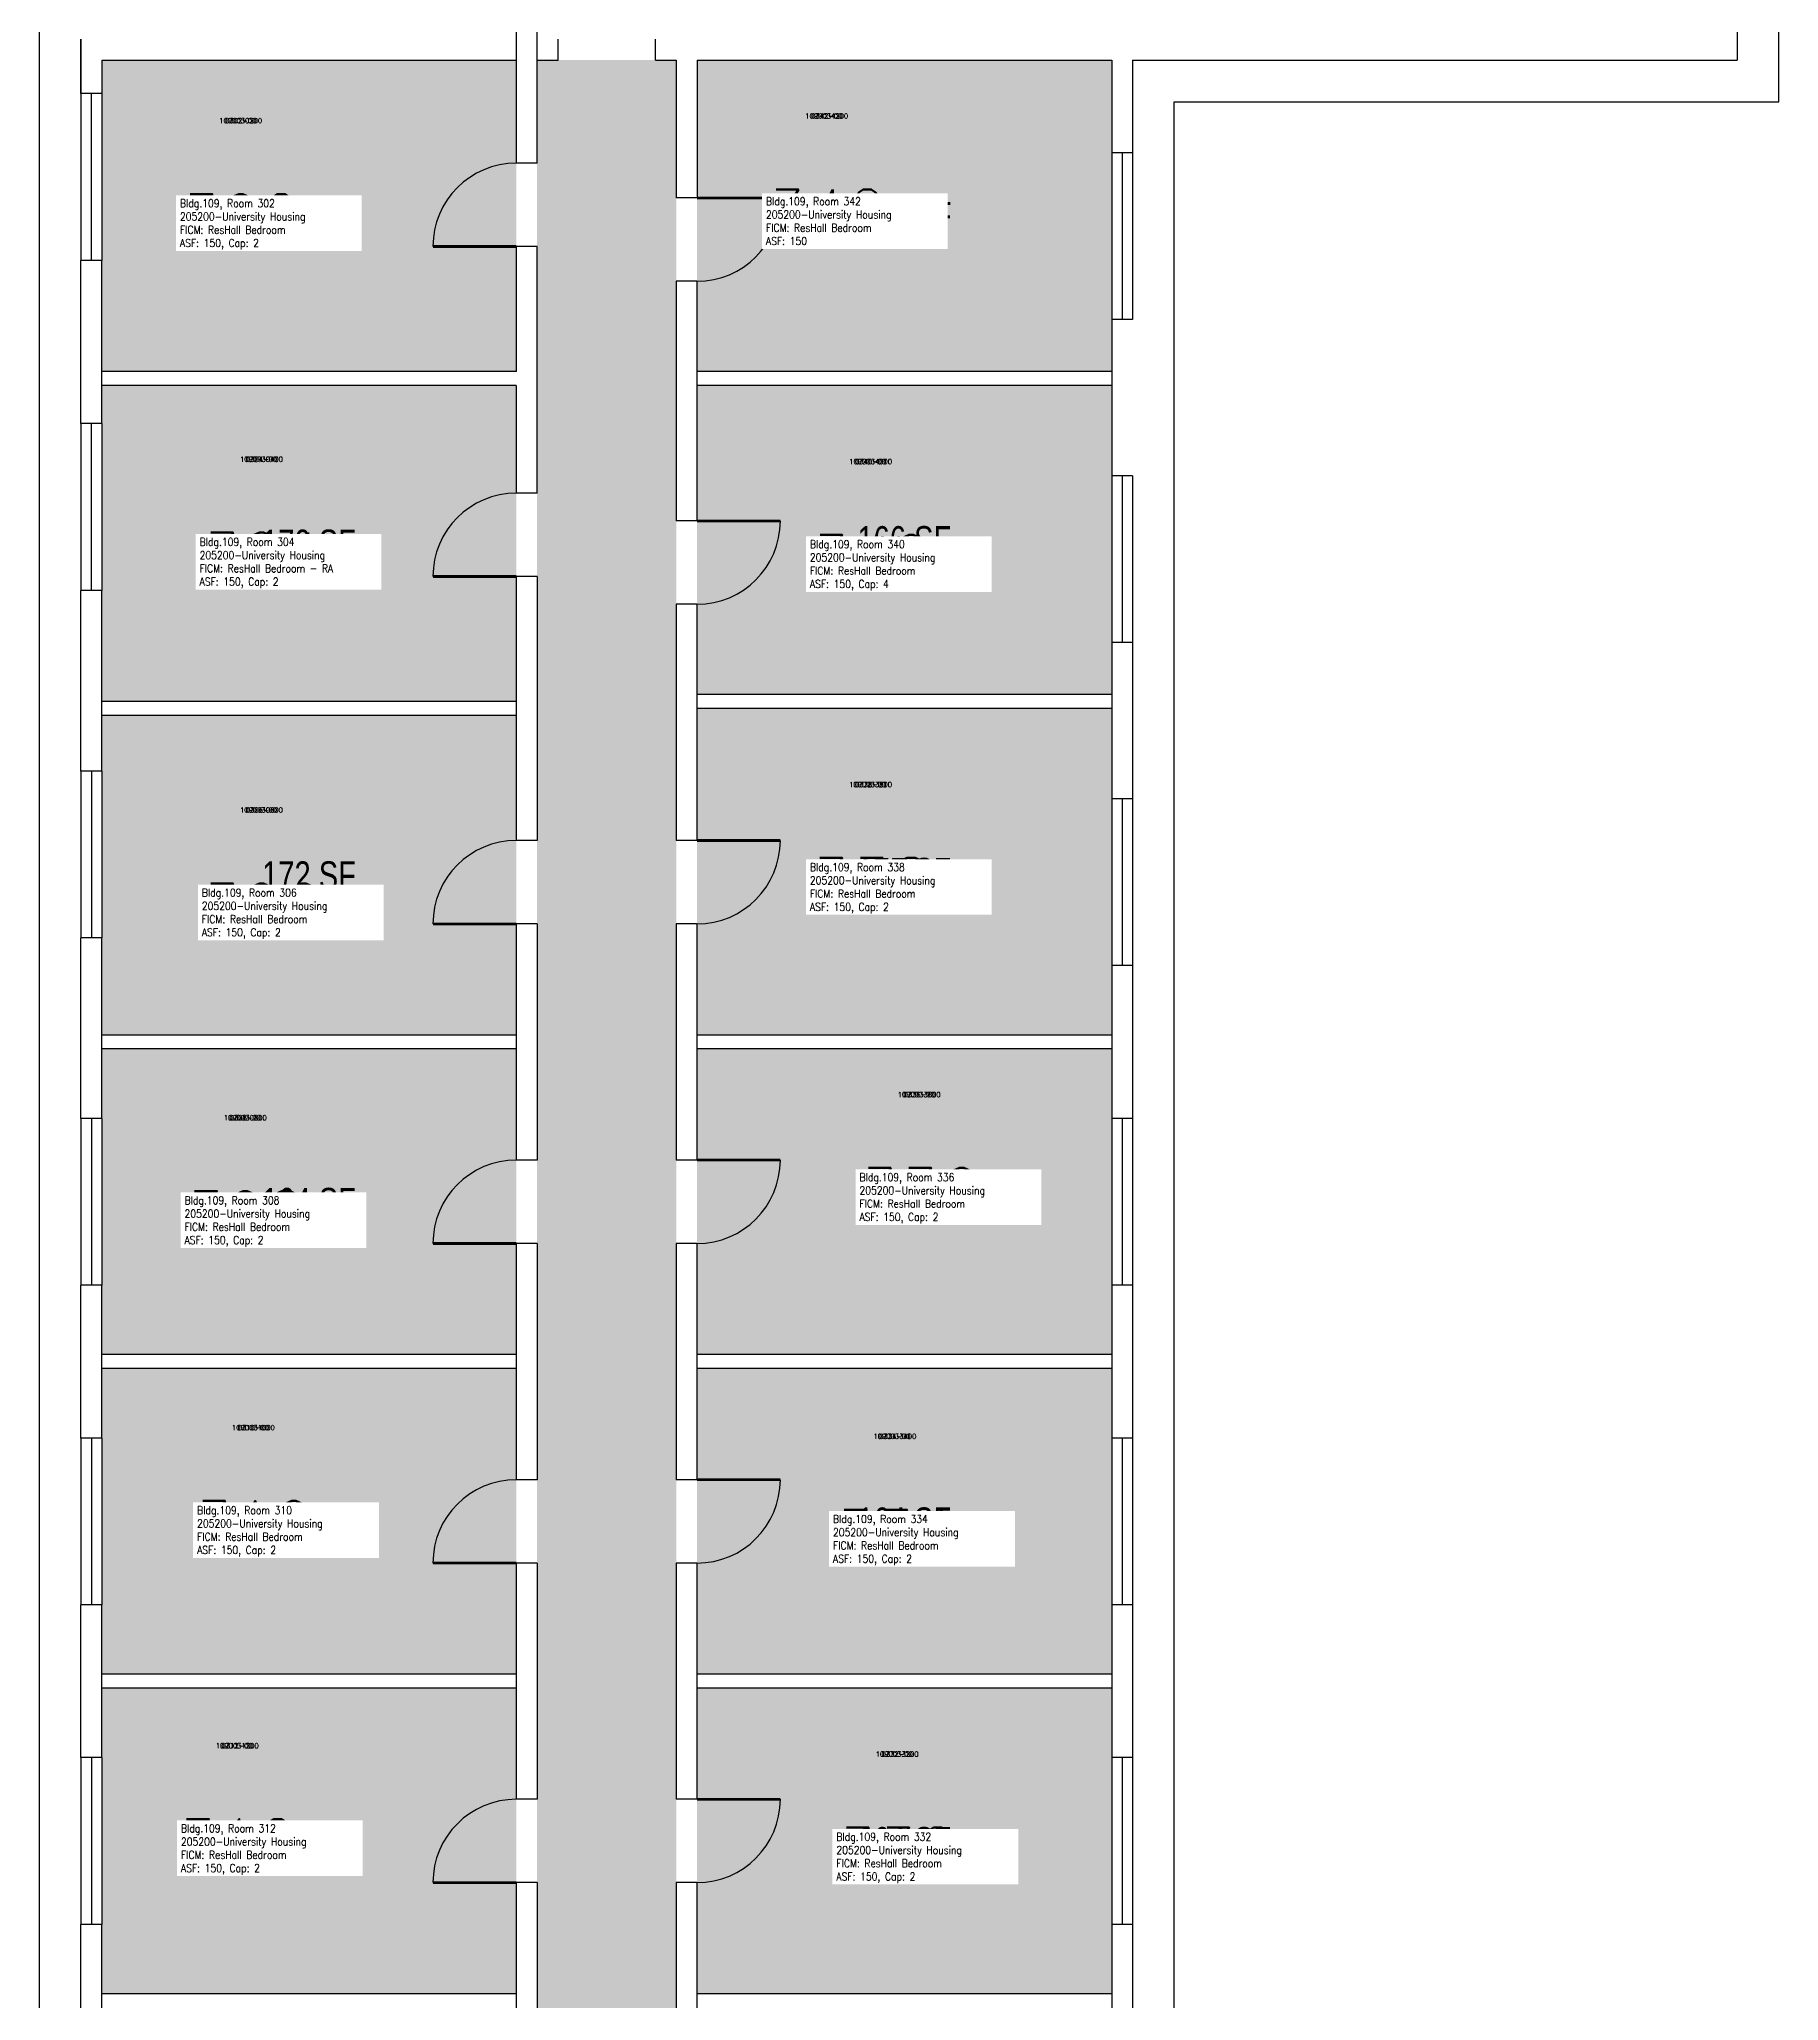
# Model space of a CAD drawing. Header units: inches. Extents: x -18 to 733, y -18 to 3747.
# Drawn here: x -18 to 733, y 938 to 1785 of the extents above; entities that cross this region are included whole.
import ezdxf
from ezdxf.enums import TextEntityAlignment as Align

# ---------------------------------------------------------------- set-up
doc = ezdxf.new("R2010")
doc.units = ezdxf.units.IN
doc.header["$LTSCALE"] = 0.25
doc.header["$MEASUREMENT"] = 0
for name, color, linetype in [('A-DOOR', 2, 'CONTINUOUS'), ('A-GLAZ', 1, 'CONTINUOUS'), ('A-GLAZ-SILL', 2, 'CONTINUOUS'), ('A-IDEN-RNUM', 7, 'CONTINUOUS'), ('A-IDEN-SNUM', 4, 'CONTINUOUS'), ('A-IDEN-VNUM', 4, 'CONTINUOUS'), ('A-ROOF', 2, 'CONTINUOUS'), ('A-WALL', 5, 'CONTINUOUS'), ('AREA-TEXT', 3, 'CONTINUOUS'), ('Rooms-Category-Color', 7, 'CONTINUOUS'), ('Rooms-College-Color', 7, 'CONTINUOUS'), ('Rooms-Department-Color', 7, 'CONTINUOUS'), ('Rooms-Division-Color', 7, 'CONTINUOUS'), ('Rooms-Information', 7, 'CONTINUOUS')]:
    doc.layers.add(name, color=color, linetype=linetype)
doc.styles.add('AREA', font='arial.ttf', dxfattribs={"width": 0.75, "height": 12})
doc.styles.add('ROOMSNUMBER', font='SIMPLEX.shx', dxfattribs={"height": 0.18})
doc.styles.add('ROOMVNUMBER', font='simplex.shx', dxfattribs={"width": 0.85})

msp = doc.modelspace()

# ---------------------------------------------------------------- hatches: boundary and pattern name
at = {"layer": 'Rooms-Category-Color', "true_color": 0x728ef3}
for points in [[(188, 1776), (9, 1776), (9, 1747.99), (9, 1675.99), (9, 1641.5), (187.96, 1641.5)], [(445.08, 1666.5), (445.08, 1738.5), (445.08, 1776), (266.04, 1776), (265.96, 1641.5), (445, 1641.5)], [(187.96, 1635.5), (9, 1635.5), (9, 1605.5), (9, 1533.5), (9, 1499.01), (187.96, 1499.01)], [(445, 1526), (445, 1598), (445, 1635.5), (265.96, 1635.5), (265.96, 1502.01), (445, 1502.01)], [(187.96, 1493.01), (9, 1493.01), (9, 1469.01), (9, 1397.01), (9, 1355), (187.96, 1355)], [(445, 1385), (445, 1457), (445, 1496.01), (265.96, 1496), (265.96, 1355), (445, 1355)], [(187.96, 1349), (9, 1349), (9, 1319), (9, 1247), (9, 1217), (187.96, 1217)], [(445, 1247), (445, 1319), (445, 1349), (265.96, 1349), (265.96, 1217), (445, 1217)], [(187.96, 1211), (9, 1211), (9, 1181), (9, 1109), (9, 1079), (187.96, 1079)], [(445, 1109), (445, 1181), (445, 1211), (265.96, 1211), (265.96, 1079), (445, 1079)], [(187.96, 1073), (9, 1073), (9, 1043), (9, 971), (9, 941), (187.96, 941)], [(445, 971), (445, 1043), (445, 1073), (265.96, 1073), (265.96, 941), (445, 941)]]:
    msp.add_hatch(color=171, dxfattribs=at).paths.add_polyline_path(points)
at = {"layer": 'Rooms-Category-Color', "true_color": 0xadadad}
msp.add_hatch(color=253, dxfattribs=at).paths.add_polyline_path([(257.04, 1776), (196.96, 1776), (196.96, 1773), (196.96, 155), (197, 155), (197, 9), (257, 9), (256.96, 527), (268.96, 527), (268.96, 556), (256.96, 556)])
at = {"layer": 'Rooms-College-Color', "true_color": 0xadadad}
for points in [[(188, 1776), (9, 1776), (9, 1747.99), (9, 1675.99), (9, 1641.5), (187.96, 1641.5)], [(257.04, 1776), (196.96, 1776), (196.96, 1773), (196.96, 155), (197, 155), (197, 9), (257, 9), (256.96, 527), (268.96, 527), (268.96, 556), (256.96, 556)], [(445.08, 1666.5), (445.08, 1738.5), (445.08, 1776), (266.04, 1776), (265.96, 1641.5), (445, 1641.5)], [(187.96, 1635.5), (9, 1635.5), (9, 1605.5), (9, 1533.5), (9, 1499.01), (187.96, 1499.01)], [(445, 1526), (445, 1598), (445, 1635.5), (265.96, 1635.5), (265.96, 1502.01), (445, 1502.01)], [(187.96, 1493.01), (9, 1493.01), (9, 1469.01), (9, 1397.01), (9, 1355), (187.96, 1355)], [(445, 1385), (445, 1457), (445, 1496.01), (265.96, 1496), (265.96, 1355), (445, 1355)], [(187.96, 1349), (9, 1349), (9, 1319), (9, 1247), (9, 1217), (187.96, 1217)], [(445, 1247), (445, 1319), (445, 1349), (265.96, 1349), (265.96, 1217), (445, 1217)], [(187.96, 1211), (9, 1211), (9, 1181), (9, 1109), (9, 1079), (187.96, 1079)], [(445, 1109), (445, 1181), (445, 1211), (265.96, 1211), (265.96, 1079), (445, 1079)], [(187.96, 1073), (9, 1073), (9, 1043), (9, 971), (9, 941), (187.96, 941)], [(445, 971), (445, 1043), (445, 1073), (265.96, 1073), (265.96, 941), (445, 941)]]:
    msp.add_hatch(color=253, dxfattribs=at).paths.add_polyline_path(points)
at = {"layer": 'Rooms-Department-Color', "true_color": 0x604aed}
for points in [[(188, 1776), (9, 1776), (9, 1747.99), (9, 1675.99), (9, 1641.5), (187.96, 1641.5)], [(445.08, 1666.5), (445.08, 1738.5), (445.08, 1776), (266.04, 1776), (265.96, 1641.5), (445, 1641.5)], [(187.96, 1635.5), (9, 1635.5), (9, 1605.5), (9, 1533.5), (9, 1499.01), (187.96, 1499.01)], [(445, 1526), (445, 1598), (445, 1635.5), (265.96, 1635.5), (265.96, 1502.01), (445, 1502.01)], [(187.96, 1493.01), (9, 1493.01), (9, 1469.01), (9, 1397.01), (9, 1355), (187.96, 1355)], [(445, 1385), (445, 1457), (445, 1496.01), (265.96, 1496), (265.96, 1355), (445, 1355)], [(187.96, 1349), (9, 1349), (9, 1319), (9, 1247), (9, 1217), (187.96, 1217)], [(445, 1247), (445, 1319), (445, 1349), (265.96, 1349), (265.96, 1217), (445, 1217)], [(187.96, 1211), (9, 1211), (9, 1181), (9, 1109), (9, 1079), (187.96, 1079)], [(445, 1109), (445, 1181), (445, 1211), (265.96, 1211), (265.96, 1079), (445, 1079)], [(187.96, 1073), (9, 1073), (9, 1043), (9, 971), (9, 941), (187.96, 941)], [(445, 971), (445, 1043), (445, 1073), (265.96, 1073), (265.96, 941), (445, 941)]]:
    msp.add_hatch(color=173, dxfattribs=at).paths.add_polyline_path(points)
at = {"layer": 'Rooms-Department-Color', "true_color": 0xacacac}
msp.add_hatch(color=253, dxfattribs=at).paths.add_polyline_path([(257.04, 1776), (196.96, 1776), (196.96, 1773), (196.96, 155), (197, 155), (197, 9), (257, 9), (256.96, 527), (268.96, 527), (268.96, 556), (256.96, 556)])
at = {"layer": 'Rooms-Division-Color', "true_color": 0x604aed}
for points in [[(188, 1776), (9, 1776), (9, 1747.99), (9, 1675.99), (9, 1641.5), (187.96, 1641.5)], [(445.08, 1666.5), (445.08, 1738.5), (445.08, 1776), (266.04, 1776), (265.96, 1641.5), (445, 1641.5)], [(187.96, 1635.5), (9, 1635.5), (9, 1605.5), (9, 1533.5), (9, 1499.01), (187.96, 1499.01)], [(445, 1526), (445, 1598), (445, 1635.5), (265.96, 1635.5), (265.96, 1502.01), (445, 1502.01)], [(187.96, 1493.01), (9, 1493.01), (9, 1469.01), (9, 1397.01), (9, 1355), (187.96, 1355)], [(445, 1385), (445, 1457), (445, 1496.01), (265.96, 1496), (265.96, 1355), (445, 1355)], [(187.96, 1349), (9, 1349), (9, 1319), (9, 1247), (9, 1217), (187.96, 1217)], [(445, 1247), (445, 1319), (445, 1349), (265.96, 1349), (265.96, 1217), (445, 1217)], [(187.96, 1211), (9, 1211), (9, 1181), (9, 1109), (9, 1079), (187.96, 1079)], [(445, 1109), (445, 1181), (445, 1211), (265.96, 1211), (265.96, 1079), (445, 1079)], [(187.96, 1073), (9, 1073), (9, 1043), (9, 971), (9, 941), (187.96, 941)], [(445, 971), (445, 1043), (445, 1073), (265.96, 1073), (265.96, 941), (445, 941)]]:
    msp.add_hatch(color=173, dxfattribs=at).paths.add_polyline_path(points)
at = {"layer": 'Rooms-Division-Color', "true_color": 0xadadad}
msp.add_hatch(color=253, dxfattribs=at).paths.add_polyline_path([(257.04, 1776), (196.96, 1776), (196.96, 1773), (196.96, 155), (197, 155), (197, 9), (257, 9), (256.96, 527), (268.96, 527), (268.96, 556), (256.96, 556)])

# ---------------------------------------------------------------- linework, layer by layer
at = {"layer": 'A-DOOR', "const_width": 1.2}
for points in [[(265.96, 1716.49), (301.96, 1716.49)], [(187.96, 1695.49), (151.96, 1695.49)], [(265.96, 1577), (301.96, 1577)], [(187.96, 1553), (151.96, 1553)], [(265.96, 1439), (301.96, 1439)], [(187.96, 1403), (151.96, 1403)], [(265.96, 1301), (301.96, 1301)], [(187.96, 1265), (151.96, 1265)], [(265.96, 1163), (301.96, 1163)], [(187.96, 1127), (151.96, 1127)], [(265.96, 1025), (301.96, 1025)], [(187.96, 989), (151.96, 989)]]:
    msp.add_lwpolyline(points, dxfattribs=at)
at = {"layer": 'A-DOOR'}
for centre, start, end in [((187.96, 1695.49), 90, 180), ((265.96, 1716.49), 270, 360), ((187.96, 1553), 90, 180), ((265.96, 1577), 270, 360), ((187.96, 1403), 90, 180), ((265.96, 1439), 270, 360), ((187.96, 1265), 90, 180), ((265.96, 1301), 270, 360), ((187.96, 1127), 90, 180), ((265.96, 1163), 270, 360), ((187.96, 989), 90, 180), ((265.96, 1025), 270, 360)]:
    msp.add_arc(centre, 36, start, end, dxfattribs=at)
at = {"layer": 'A-GLAZ'}
for p, q in [((4.49, 1761.5), (4.49, 1689.5)), ((449.47, 1735.97), (449.47, 1663.97)), ((4.5, 1689.5), (4.5, 1689.48)), ((449.5, 1663.99), (449.5, 1663.97)), ((4.49, 1619.01), (4.49, 1547.01)), ((449.5, 1596.48), (449.5, 1524.48)), ((4.5, 1547.01), (4.5, 1547)), ((4.5, 1469), (4.5, 1397)), ((449.5, 1456.98), (449.5, 1384.98)), ((4.5, 1318.98), (4.5, 1246.98)), ((449.5, 1319), (449.5, 1246.98)), ((4.5, 1180.98), (4.5, 1108.98)), ((449.5, 1180.98), (449.5, 1108.98)), ((4.5, 1042.98), (4.5, 970.98)), ((449.5, 1042.98), (449.5, 970.98))]:
    msp.add_line(p, q, dxfattribs=at)
at = {"layer": 'A-GLAZ-SILL'}
for p, q in [((0, 1761.5), (0, 1689.5)), ((9, 1761.5), (9, 1689.5)), ((445, 1735.99), (445, 1663.99)), ((454, 1735.99), (454, 1663.99)), ((0, 1619.01), (0, 1547.01)), ((9, 1619.01), (9, 1547.01)), ((445, 1596.49), (445, 1524.49)), ((454, 1596.49), (454, 1524.49)), ((0, 1469.01), (0, 1397.01)), ((9, 1469.01), (9, 1397.01)), ((445, 1457), (445, 1385)), ((454, 1457), (454, 1385)), ((0, 1319), (0, 1247)), ((9, 1319), (9, 1247)), ((445, 1319), (445, 1247)), ((454, 1319), (454, 1247)), ((0, 1181), (0, 1109)), ((9, 1181), (9, 1109)), ((445, 1181), (445, 1109)), ((454, 1181), (454, 1109)), ((0, 1043), (0, 971)), ((9, 1043), (9, 971)), ((445, 1043), (445, 971)), ((454, 1043), (454, 971))]:
    msp.add_line(p, q, dxfattribs=at)
at = {"layer": 'A-ROOF'}
msp.add_lwpolyline([(733, 1932), (660, 1932), (660, 3632), (472, 3632), (472, 3747), (170, 3747), (170, 1803), (-18, 1803), (-18, -18), (284, -18), (284, 97), (472, 97), (472, 1758), (733, 1758)], close=True, dxfattribs=at)
at = {"layer": 'A-WALL'}
for p, q in [((188, 1731.49), (188, 2122)), ((197, 1731.49), (197, 2122)), ((715, 1914), (715, 1776)), ((0, 1761.5), (0, 1785)), ((0, 1785), (0, 1761.5)), ((206.02, 1776), (206.02, 1785)), ((248.02, 1776), (248.02, 1785)), ((9, 1776), (187.96, 1776)), ((9, 1776), (188, 1776)), ((9, 1776), (9, 1761.5)), ((197, 1776), (206.02, 1776)), ((248.02, 1776), (257.04, 1776)), ((257.04, 1776), (257.04, 1716.49)), ((266.04, 1776), (266.04, 1716.49)), ((266.04, 1776), (445, 1776)), ((445, 1776), (445, 1735.99)), ((445.04, 1776), (445.08, 1776)), ((453.96, 1776), (715, 1776)), ((453.96, 1776), (453.96, 1735.99)), ((9, 1761.5), (0, 1761.5)), ((197, 1731.49), (187.96, 1731.49)), ((453.96, 1735.99), (445, 1735.99)), ((266.04, 1716.49), (257.04, 1716.49)), ((197, 1695.49), (187.96, 1695.49)), ((188, 1641.5), (188, 1695.49)), ((197, 1589), (197, 1695.49)), ((0, 1619.01), (0, 1689.5)), ((9, 1689.5), (0, 1689.5)), ((9, 1619.01), (9, 1689.5)), ((265.96, 1680.49), (256.96, 1680.49)), ((256.96, 1680.49), (256.96, 1577)), ((265.96, 1680.49), (265.96, 1577)), ((454, 1663.99), (445, 1663.99)), ((445, 1663.99), (445, 1596.49)), ((188, 1641.5), (9, 1641.5)), ((187.96, 1635.5), (9, 1635.5)), ((187.96, 1635.5), (187.96, 1589)), ((445, 1641.5), (265.96, 1641.5)), ((445, 1635.5), (265.96, 1635.5)), ((9, 1619.01), (0, 1619.01)), ((453.96, 1596.49), (445, 1596.49)), ((197, 1589), (187.96, 1589)), ((265.96, 1577), (256.96, 1577)), ((187.96, 1553), (187.96, 1439)), ((196.96, 1553), (187.96, 1553)), ((196.96, 1553), (196.96, 1439)), ((0, 1469.01), (0, 1547.01)), ((9, 1547.01), (0, 1547.01)), ((9, 1469.01), (9, 1547.01)), ((265.96, 1541), (256.96, 1541)), ((256.96, 1541), (256.96, 1439)), ((265.96, 1541), (265.96, 1439)), ((454, 1524.49), (445, 1524.49)), ((445, 1524.49), (445, 1457)), ((454, 1524.49), (454, 1457)), ((445, 1502.01), (265.96, 1502.01)), ((187.96, 1499.01), (9, 1499.01)), ((187.96, 1493.01), (9, 1493.01)), ((445, 1496.01), (265.96, 1496.01)), ((9, 1469.01), (0, 1469.01)), ((453.96, 1457), (445, 1457)), ((196.96, 1439), (187.96, 1439)), ((265.96, 1439), (256.96, 1439)), ((196.96, 1403), (187.96, 1403)), ((187.96, 1403), (187.96, 1301)), ((196.96, 1403), (196.96, 1301)), ((265.96, 1403), (256.96, 1403)), ((256.96, 1403), (256.96, 1301)), ((265.96, 1403), (265.96, 1301)), ((0, 1319), (0, 1397.01)), ((9, 1397.01), (0, 1397.01)), ((9, 1319), (9, 1397.01)), ((454, 1385), (445, 1385)), ((445, 1385), (445, 1319)), ((454, 1385), (454, 1319)), ((187.96, 1355), (9, 1355)), ((187.96, 1349), (9, 1349)), ((445, 1355), (265.96, 1355)), ((445, 1349), (265.96, 1349)), ((9, 1319), (0, 1319)), ((454, 1319), (445, 1319)), ((196.96, 1301), (187.96, 1301)), ((265.96, 1301), (256.96, 1301)), ((196.96, 1265), (187.96, 1265)), ((187.96, 1265), (187.96, 1163)), ((196.96, 1265), (196.96, 1163)), ((256.96, 1265), (256.96, 1163)), ((265.96, 1265), (256.96, 1265)), ((265.96, 1265), (265.96, 1163)), ((9, 1247), (0, 1247)), ((0, 1181), (0, 1247)), ((9, 1181), (9, 1247)), ((454, 1247), (445, 1247)), ((445, 1247), (445, 1181)), ((454, 1247), (454, 1181)), ((187.96, 1217), (9, 1217)), ((445, 1217), (265.96, 1217)), ((187.96, 1211), (9, 1211)), ((445, 1211), (265.96, 1211)), ((9, 1181), (0, 1181)), ((454, 1181), (445, 1181)), ((196.96, 1163), (187.96, 1163)), ((265.96, 1163), (256.96, 1163)), ((196.96, 1127), (187.96, 1127)), ((187.96, 1127), (187.96, 1025)), ((196.96, 1127), (196.96, 1025)), ((265.96, 1127), (256.96, 1127)), ((256.96, 1127), (256.96, 1025)), ((265.96, 1127), (265.96, 1025)), ((0, 1043), (0, 1109)), ((9, 1109), (0, 1109)), ((9, 1043), (9, 1109)), ((454, 1109), (445, 1109)), ((445, 1109), (445, 1043)), ((454, 1109), (454, 1043)), ((187.96, 1079), (9, 1079)), ((445, 1079), (265.96, 1079)), ((187.96, 1073), (9, 1073)), ((445, 1073), (265.96, 1073)), ((9, 1043), (0, 1043)), ((454, 1043), (445, 1043)), ((196.96, 1025), (187.96, 1025)), ((265.96, 1025), (256.96, 1025)), ((196.96, 989), (187.96, 989)), ((187.96, 989), (187.96, 887)), ((196.96, 989), (196.96, 887)), ((265.96, 989), (256.96, 989)), ((256.96, 989), (256.96, 923)), ((265.96, 989), (265.96, 923)), ((9, 971), (0, 971)), ((0, 905), (0, 971)), ((9, 905), (9, 971)), ((454, 971), (445, 971)), ((445, 971), (445, 782)), ((454, 971), (454, 782)), ((187.96, 941), (9, 941)), ((445, 941), (265.96, 941))]:
    msp.add_line(p, q, dxfattribs=at)

# ---------------------------------------------------------------- texts
at = {"layer": 'A-IDEN-RNUM', "style": 'ROOMSNUMBER'}
for s, p in [('0302-00', (68.98, 1749.84)), ('0342-00', (321.98, 1751.84)), ('0304-00', (77.94, 1603.63)), ('0340-00', (340.94, 1602.63)), ('0338-00', (340.93, 1463.17)), ('0306-00', (77.93, 1452.17)), ('0336-00', (361.87, 1329.29)), ('0308-00', (70.96, 1319.29)), ('0310-00', (74.45, 1185.49)), ('0334-00', (351.4, 1181.71)), ('0312-00', (67.47, 1048.12)), ('0332-00', (352.38, 1044.49))]:
    msp.add_text(s, height=2.16, dxfattribs=at).set_placement(p, align=Align.MIDDLE)
at = {"layer": 'A-IDEN-SNUM', "style": 'ROOMSNUMBER'}
for s, p in [('1090030200', (68.98, 1749.84)), ('1090034200', (321.98, 1751.84)), ('1090030400', (77.94, 1603.63)), ('1090034000', (340.94, 1602.63)), ('1090033800', (340.93, 1463.17)), ('1090030600', (77.93, 1452.17)), ('1090033600', (361.87, 1329.29)), ('1090030800', (70.96, 1319.29)), ('1090031000', (74.45, 1185.49)), ('1090033400', (351.4, 1181.71)), ('1090031200', (67.47, 1048.12)), ('1090033200', (352.38, 1044.49))]:
    msp.add_text(s, height=2.16, dxfattribs=at).set_placement(p, align=Align.MIDDLE)
at = {"layer": 'A-IDEN-VNUM', "style": 'ROOMVNUMBER', "width": 0.85}
for s, p in [('342', (321.98, 1708.16)), ('302', (68.98, 1706.16)), ('304', (77.94, 1559.94)), ('340', (340.94, 1558.94)), ('338', (340.93, 1419.49)), ('306', (77.93, 1408.49)), ('336', (361.87, 1285.61)), ('308', (70.96, 1275.61)), ('310', (74.45, 1141.81)), ('334', (351.4, 1138.03)), ('312', (67.47, 1004.44)), ('332', (352.38, 1000.8))]:
    msp.add_text(s, height=24, dxfattribs=at).set_placement(p, align=Align.MIDDLE)
at = {"layer": 'AREA-TEXT', "style": 'AREA', "width": 0.75}
for s, p in [('167 SF', (98.5, 1708.75)), ('167 SF', (355.52, 1708.75)), ('170 SF', (98.48, 1567.26)), ('166 SF', (355.48, 1568.75)), ('175 SF', (355.48, 1425.5)), ('172 SF', (98.48, 1424.01)), ('164 SF', (98.48, 1283)), ('164 SF', (355.48, 1283)), ('164 SF', (98.48, 1145)), ('164 SF', (355.48, 1145)), ('164 SF', (98.48, 1007)), ('164 SF', (355.48, 1007))]:
    msp.add_text(s, height=12, dxfattribs=at).set_placement(p, align=Align.MIDDLE_CENTER)

# ---------------------------------------------------------------- next in the draw order: texts
at = {"layer": 'Rooms-Information', "char_height": 3.4286, "width": 76.8, "attachment_point": 7, "style": 'ROOMVNUMBER', "bg_fill": 3, "box_fill_scale": 1.5, "bg_fill_color": 256, "bg_fill_true_color": 13158600, "bg_fill_transparency": 0}
for s, insert in [('Bldg.109, Room 302^M^J205200-University Housing^M^JFICM: ResHall Bedroom^M^JASF: 150, Cap: 2', (42.75, 1694.16)), ('Bldg.109, Room 342^M^J205200-University Housing^M^JFICM: ResHall Bedroom^M^JASF: 150', (295.75, 1696.16)), ('Bldg.109, Room 304^M^J205200-University Housing^M^JFICM: ResHall Bedroom - RA^M^JASF: 150, Cap: 2', (51.23, 1547.94)), ('Bldg.109, Room 340^M^J205200-University Housing^M^JFICM: ResHall Bedroom^M^JASF: 150, Cap: 4', (314.71, 1546.94)), ('Bldg.109, Room 338^M^J205200-University Housing^M^JFICM: ResHall Bedroom^M^JASF: 150, Cap: 2', (314.71, 1407.49)), ('Bldg.109, Room 306^M^J205200-University Housing^M^JFICM: ResHall Bedroom^M^JASF: 150, Cap: 2', (52.19, 1396.49)), ('Bldg.109, Room 336^M^J205200-University Housing^M^JFICM: ResHall Bedroom^M^JASF: 150, Cap: 2', (336.12, 1273.61)), ('Bldg.109, Room 308^M^J205200-University Housing^M^JFICM: ResHall Bedroom^M^JASF: 150, Cap: 2', (44.73, 1263.61)), ('Bldg.109, Room 310^M^J205200-University Housing^M^JFICM: ResHall Bedroom^M^JASF: 150, Cap: 2', (50.16, 1129.81)), ('Bldg.109, Room 334^M^J205200-University Housing^M^JFICM: ResHall Bedroom^M^JASF: 150, Cap: 2', (324.69, 1126.03)), ('Bldg.109, Room 312^M^J205200-University Housing^M^JFICM: ResHall Bedroom^M^JASF: 150, Cap: 2', (43.18, 992.44)), ('Bldg.109, Room 332^M^J205200-University Housing^M^JFICM: ResHall Bedroom^M^JASF: 150, Cap: 2', (326.15, 988.8))]:
    msp.add_mtext(s, dxfattribs=dict(at, insert=insert))

doc.saveas('drawing.dxf')
